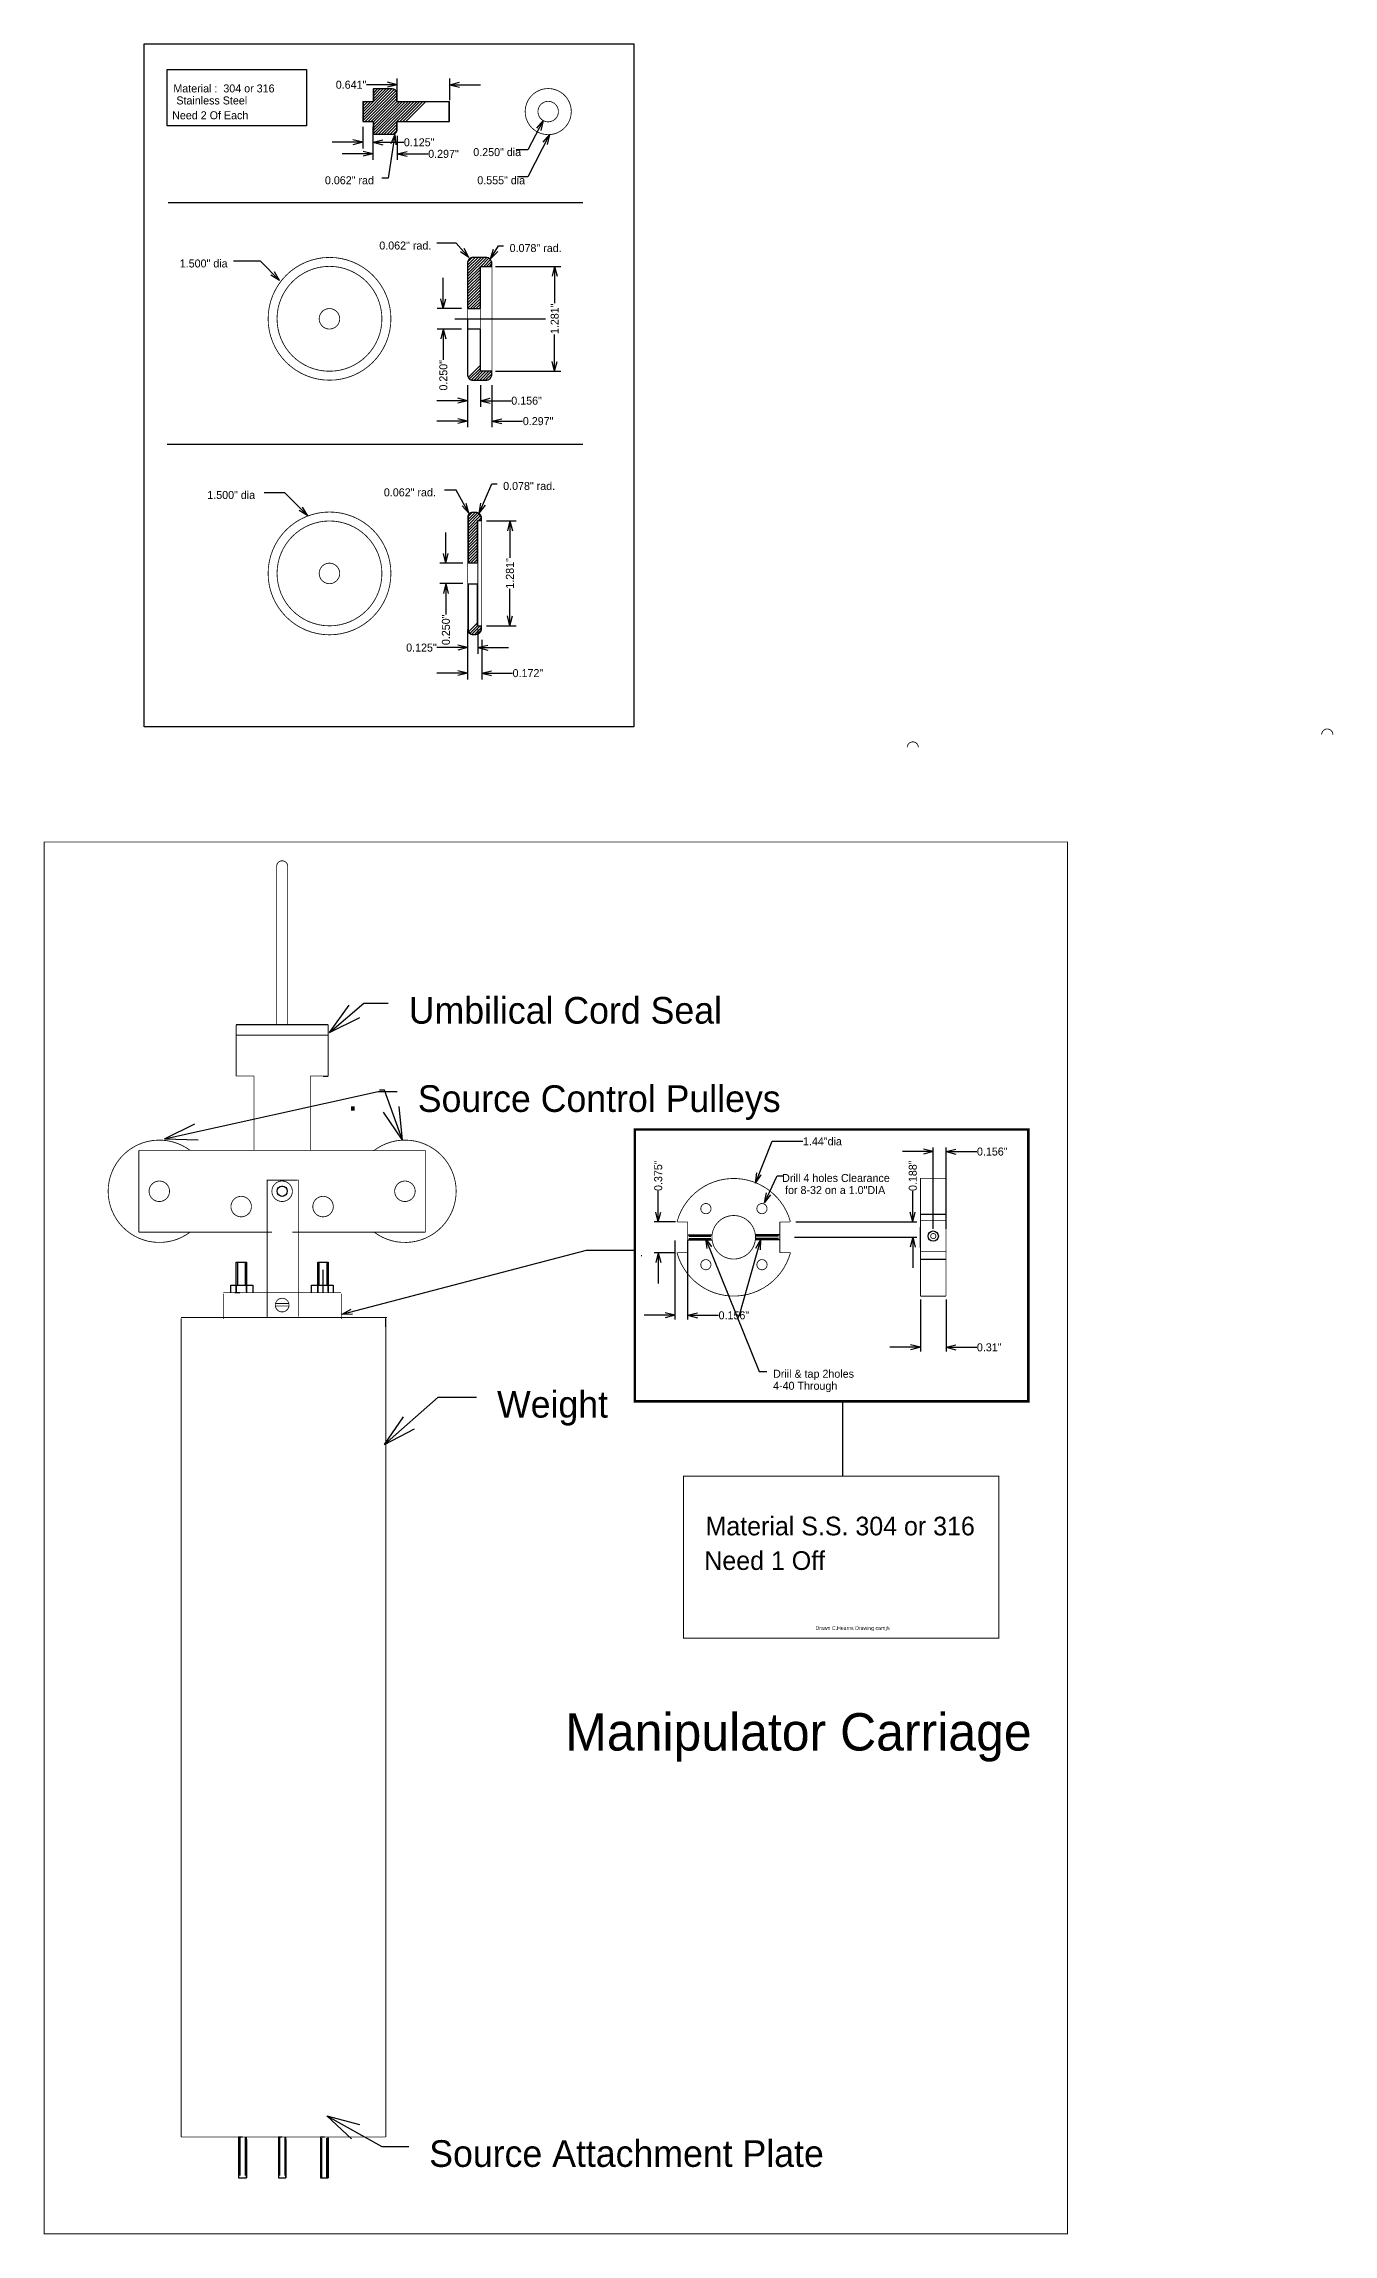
# Model space of a CAD drawing. Extents: x 6.1 to 72.1, y 39.6 to 86.4.
# Drawn here: x 32.95 to 48.7, y 58.62 to 85.38 of the extents above; entities that cross this region are included whole.
import ezdxf
from ezdxf.enums import TextEntityAlignment as Align

# ---------------------------------------------------------------- set-up
doc = ezdxf.new("R2010")
doc.units = 0
doc.linetypes.add('DOTS', pattern=[0])
doc.layers.add('LAYER01', color=7, linetype='CONTINUOUS')

# ---------------------------------------------------------------- blocks, each defined once
blk = doc.blocks.new('OPENARROW')
at = {"layer": 'LAYER01', "color": 0, "linetype": 'CONTINUOUS'}
for q in [(2, 0.5), (2, -0.5)]:
    blk.add_line((0, 0), q, dxfattribs=at)

msp = doc.modelspace()

# ---------------------------------------------------------------- linework, layer by layer
at = {"layer": 'LAYER01', "color": 0, "linetype": 'CONTINUOUS'}
for p, q in [((36.849, 84.472), (37.199, 84.823)), ((36.849, 84.508), (37.164, 84.823)), ((36.849, 84.543), (37.129, 84.823)), ((36.849, 84.437), (37.229, 84.817)), ((37.266, 84.875), (36.891, 84.875)), ((36.974, 84.703), (37.093, 84.823)), ((36.974, 84.739), (37.058, 84.823)), ((36.974, 84.774), (37.023, 84.823)), ((36.974, 84.81), (36.987, 84.823)), ((37.266, 84.685), (37.266, 84.95)), ((37.906, 84.685), (37.906, 84.95)), ((37.906, 84.875), (38.281, 84.875)), ((36.849, 84.578), (36.937, 84.667)), ((36.849, 84.614), (36.902, 84.667)), ((36.849, 84.649), (36.866, 84.667)), ((36.874, 84.427), (37.248, 84.801)), ((36.909, 84.427), (37.259, 84.777)), ((36.945, 84.427), (37.261, 84.743)), ((36.974, 84.421), (37.261, 84.707)), ((36.974, 84.385), (37.261, 84.672)), ((36.974, 84.279), (37.361, 84.667)), ((36.974, 84.315), (37.326, 84.667)), ((36.974, 84.35), (37.291, 84.667)), ((37.001, 84.271), (37.397, 84.667)), ((37.036, 84.271), (37.432, 84.667)), ((37.071, 84.271), (37.467, 84.667)), ((37.107, 84.271), (37.503, 84.667)), ((37.298, 84.427), (37.538, 84.667)), ((37.334, 84.427), (37.574, 84.667)), ((37.369, 84.427), (37.609, 84.667)), ((36.844, 84.362), (36.844, 84.097)), ((36.969, 84.362), (36.969, 84.097)), ((37.142, 84.271), (37.261, 84.389)), ((37.177, 84.271), (37.261, 84.354)), ((37.214, 84.272), (37.26, 84.318)), ((36.844, 84.172), (36.469, 84.172)), ((36.969, 84.031), (36.594, 84.031)), ((36.969, 84.252), (36.969, 83.956)), ((36.969, 84.172), (37.344, 84.172)), ((37.266, 84.252), (37.266, 83.956)), ((37.266, 84.031), (37.641, 84.031)), ((34.469, 83.438), (39.531, 83.438)), ((38.125, 82.567), (38.324, 82.766)), ((38.125, 82.602), (38.289, 82.766)), ((38.125, 82.637), (38.253, 82.766)), ((38.125, 82.673), (38.218, 82.766)), ((38.125, 82.708), (38.182, 82.765)), ((38.125, 82.531), (38.358, 82.764)), ((38.285, 82.656), (38.384, 82.755)), ((38.321, 82.656), (38.403, 82.739)), ((38.356, 82.656), (38.416, 82.717)), ((38.391, 82.656), (38.422, 82.687)), ((37.828, 82.141), (37.828, 82.516)), ((38.125, 82.496), (38.281, 82.652)), ((38.125, 82.461), (38.281, 82.617)), ((38.125, 82.425), (38.281, 82.581)), ((38.125, 82.39), (38.281, 82.546)), ((38.125, 82.355), (38.281, 82.511)), ((38.125, 82.319), (38.281, 82.475)), ((38.125, 82.284), (38.281, 82.44)), ((38.466, 82.656), (39.263, 82.656)), ((39.188, 82.656), (39.188, 82.205)), ((38.049, 82.141), (37.753, 82.141)), ((38.125, 82.248), (38.281, 82.405)), ((38.125, 82.213), (38.281, 82.369)), ((38.125, 82.178), (38.281, 82.334)), ((38.125, 82.142), (38.281, 82.299)), ((38.159, 82.141), (38.281, 82.263)), ((38.194, 82.141), (38.281, 82.228)), ((38.229, 82.141), (38.281, 82.193)), ((38.265, 82.141), (38.281, 82.157)), ((38.049, 81.891), (37.753, 81.891)), ((37.828, 81.891), (37.828, 81.516)), ((37.969, 82.016), (39.078, 82.016)), ((38.125, 82.016), (38.125, 81.891)), ((39.188, 81.375), (39.188, 81.826)), ((38.132, 81.3), (38.281, 81.45)), ((38.147, 81.281), (38.281, 81.415)), ((38.17, 81.268), (38.281, 81.379)), ((38.203, 81.266), (38.312, 81.375)), ((38.238, 81.266), (38.348, 81.375)), ((38.274, 81.266), (38.383, 81.375)), ((38.309, 81.266), (38.418, 81.375)), ((38.344, 81.266), (38.422, 81.343)), ((38.466, 81.375), (39.263, 81.375)), ((38.125, 81.206), (38.125, 80.691)), ((38.125, 81.206), (38.125, 80.941)), ((38.281, 81.206), (38.281, 80.941)), ((38.422, 81.206), (38.422, 80.691)), ((38.125, 81.016), (37.75, 81.016)), ((38.281, 81.016), (38.656, 81.016)), ((38.125, 80.766), (37.75, 80.766)), ((38.422, 80.766), (38.797, 80.766)), ((34.453, 80.484), (39.531, 80.484)), ((38.13, 79.566), (38.215, 79.651)), ((38.13, 79.531), (38.245, 79.646)), ((38.13, 79.496), (38.267, 79.633)), ((38.13, 79.46), (38.283, 79.613)), ((38.13, 79.425), (38.245, 79.54)), ((38.13, 79.39), (38.245, 79.505)), ((38.13, 79.354), (38.245, 79.469)), ((38.131, 79.602), (38.179, 79.651)), ((38.257, 79.552), (38.291, 79.586)), ((38.357, 79.547), (38.716, 79.547)), ((38.641, 79.547), (38.641, 79.095)), ((37.859, 79.031), (37.859, 79.406)), ((38.13, 79.319), (38.245, 79.434)), ((38.13, 79.284), (38.245, 79.399)), ((38.13, 79.248), (38.245, 79.363)), ((38.13, 79.213), (38.245, 79.328)), ((38.13, 79.178), (38.245, 79.293)), ((38.13, 79.142), (38.245, 79.257)), ((38.13, 79.107), (38.245, 79.222)), ((38.065, 79.031), (37.784, 79.031)), ((38.13, 79.071), (38.245, 79.186)), ((38.13, 79.036), (38.245, 79.151)), ((38.165, 79.036), (38.245, 79.116)), ((38.201, 79.036), (38.245, 79.08)), ((38.236, 79.036), (38.245, 79.045)), ((38.065, 78.781), (37.784, 78.781)), ((37.859, 78.781), (37.859, 78.406)), ((38.641, 78.266), (38.641, 78.717)), ((38.125, 78.221), (38.125, 77.925)), ((38.136, 78.193), (38.245, 78.303)), ((38.152, 78.174), (38.245, 78.267)), ((38.176, 78.162), (38.274, 78.261)), ((38.21, 78.161), (38.292, 78.243)), ((38.25, 78.221), (38.25, 77.925)), ((38.254, 78.17), (38.283, 78.199)), ((38.357, 78.266), (38.716, 78.266)), ((38.125, 78), (37.75, 78)), ((38.125, 78.096), (38.125, 77.612)), ((38.25, 78), (38.625, 78)), ((38.297, 78.096), (38.297, 77.612)), ((38.125, 77.688), (37.75, 77.688)), ((38.297, 77.688), (38.672, 77.688)), ((36.359, 72.766), (36.422, 72.766)), ((41.64, 71.46), (41.844, 71.969)), ((41.844, 71.969), (42.219, 71.969)), ((43.812, 71.844), (43.438, 71.844)), ((43.812, 70.899), (43.812, 71.894)), ((43.969, 70.899), (43.969, 71.894)), ((43.969, 71.844), (44.344, 71.844)), ((40.453, 70.984), (40.453, 71.359)), ((43.562, 70.984), (43.562, 71.359)), ((40.663, 70.984), (40.403, 70.984)), ((42.134, 70.984), (43.612, 70.984)), ((43.656, 70.797), (43.656, 70.922)), ((40.656, 70.757), (40.656, 69.794)), ((40.812, 70.757), (40.812, 69.794)), ((42.118, 70.797), (43.612, 70.797)), ((43.562, 70.797), (43.562, 70.422)), ((43.656, 70.672), (43.656, 70.797)), ((35.297, 70.495), (35.422, 70.495)), ((35.297, 70.135), (35.297, 70.495)), ((35.297, 70.213), (35.297, 70.495)), ((35.313, 70.495), (35.313, 70.213)), ((35.406, 70.495), (35.406, 70.213)), ((35.422, 70.135), (35.422, 70.495)), ((35.422, 70.495), (35.422, 70.213)), ((36.297, 70.12), (36.297, 70.495)), ((36.297, 70.135), (36.297, 70.495)), ((36.297, 70.495), (36.422, 70.495)), ((36.312, 70.213), (36.312, 70.495)), ((36.359, 70.12), (36.359, 70.401)), ((36.406, 70.495), (36.406, 70.213)), ((36.422, 70.135), (36.422, 70.495)), ((36.422, 70.495), (36.422, 70.12)), ((36.422, 70.495), (36.422, 70.12)), ((40.663, 70.609), (40.403, 70.609)), ((40.453, 70.609), (40.453, 70.234)), ((35.234, 70.12), (35.234, 70.213)), ((35.234, 70.12), (35.234, 70.213)), ((35.234, 70.213), (35.5, 70.213)), ((35.344, 70.12), (35.281, 70.12)), ((35.297, 70.213), (35.297, 70.12)), ((35.422, 70.213), (35.422, 70.12)), ((35.5, 70.213), (35.5, 70.12)), ((36.219, 70.12), (36.219, 70.213)), ((36.219, 70.12), (36.219, 70.213)), ((36.219, 70.213), (36.484, 70.213)), ((36.297, 70.213), (36.297, 70.12)), ((36.484, 70.213), (36.484, 70.12)), ((40.656, 69.844), (40.281, 69.844)), ((40.812, 69.844), (41.188, 69.844)), ((43.656, 70.038), (43.656, 69.403)), ((43.969, 70.038), (43.969, 69.403)), ((43.656, 69.453), (43.281, 69.453)), ((43.969, 69.453), (44.344, 69.453)), ((42.703, 68.797), (42.703, 67.875)), ((35.375, 59.807), (35.328, 59.807)), ((35.328, 59.807), (35.328, 59.307)), ((35.422, 59.307), (35.422, 59.807)), ((35.859, 59.807), (35.813, 59.807)), ((35.813, 59.807), (35.813, 59.307)), ((35.906, 59.307), (35.906, 59.807)), ((36.375, 59.807), (36.328, 59.807)), ((36.328, 59.807), (36.328, 59.307)), ((36.422, 59.307), (36.422, 59.807)), ((35.328, 59.307), (35.422, 59.307)), ((35.813, 59.307), (35.906, 59.307)), ((36.328, 59.307), (36.422, 59.307))]:
    msp.add_line(p, q, dxfattribs=at)
at = {"layer": 'LAYER01', "color": 0, "linetype": 'DOTS'}
for p, q in [((43.656, 71.078), (43.969, 71.078)), ((40.812, 70.828), (41.109, 70.828)), ((40.812, 70.766), (41.109, 70.766)), ((40.828, 70.812), (41.094, 70.812)), ((40.828, 70.781), (41.094, 70.781)), ((41.938, 70.828), (41.641, 70.828)), ((41.922, 70.812), (41.641, 70.812)), ((41.922, 70.781), (41.641, 70.781)), ((41.938, 70.766), (41.641, 70.766)), ((43.656, 70.531), (43.969, 70.531)), ((42.703, 68.781), (42.703, 67.875)), ((35.344, 59.807), (35.344, 59.338)), ((35.406, 59.807), (35.406, 59.338)), ((35.422, 59.338), (35.422, 59.807)), ((35.422, 59.776), (35.422, 59.307)), ((35.828, 59.807), (35.828, 59.338)), ((35.891, 59.807), (35.891, 59.338)), ((35.906, 59.338), (35.906, 59.807)), ((35.906, 59.776), (35.906, 59.307)), ((36.328, 59.792), (36.328, 59.323)), ((36.344, 59.307), (36.344, 59.792)), ((36.406, 59.307), (36.406, 59.792)), ((36.422, 59.792), (36.422, 59.307))]:
    msp.add_line(p, q, dxfattribs=at)
at = {"layer": 'LAYER01', "color": 0, "linetype": 'CONTINUOUS'}
for points in [[(34.172, 85.375), (40.156, 85.375), (40.156, 77.031), (34.172, 77.031)], [(34.453, 85.062), (36.156, 85.062), (36.156, 84.375), (34.453, 84.375)]]:
    msp.add_lwpolyline(points, close=True, dxfattribs=at)
for points in [[(37.901, 84.667), (37.266, 84.667), (37.266, 84.672), (37.261, 84.672), (37.261, 84.766, 0.414214), (37.203, 84.823), (36.974, 84.823), (36.974, 84.672), (36.969, 84.672), (36.969, 84.667), (36.849, 84.667), (36.849, 84.427), (36.969, 84.427), (36.969, 84.422), (36.974, 84.422), (36.974, 84.271), (37.203, 84.271, 0.414214), (37.261, 84.328), (37.261, 84.422), (37.266, 84.422), (37.266, 84.427), (37.901, 84.427)], [(38.281, 82.656), (38.422, 82.656), (38.422, 82.688, 0.414214), (38.344, 82.766), (38.188, 82.766, 0.414214), (38.125, 82.703), (38.125, 82.141), (38.281, 82.141)], [(38.281, 81.891), (38.125, 81.891), (38.125, 81.328, 0.414214), (38.188, 81.266), (38.344, 81.266, 0.414214), (38.422, 81.344), (38.422, 81.375), (38.281, 81.375)], [(38.245, 79.547), (38.25, 79.547), (38.25, 79.552), (38.292, 79.552), (38.292, 79.578, 0.414214), (38.219, 79.651), (38.188, 79.651, 0.414214), (38.13, 79.594), (38.13, 79.036), (38.245, 79.036)], [(38.245, 78.776), (38.13, 78.776), (38.13, 78.219, 0.414214), (38.188, 78.161), (38.219, 78.161, 0.414214), (38.292, 78.234), (38.292, 78.261), (38.25, 78.261), (38.25, 78.266), (38.245, 78.266)]]:
    msp.add_lwpolyline(points, format="xyb", close=True, dxfattribs=at)
at = {"layer": 'LAYER01', "color": 0, "linetype": 'CONTINUOUS', "const_width": 0.01}
for points in [[(36.969, 84.828), (36.969, 84.672)], [(37.203, 84.828), (36.969, 84.828)], [(36.844, 84.672), (36.844, 84.422)], [(36.969, 84.672), (36.844, 84.672)], [(37.266, 84.672), (37.266, 84.766)], [(37.906, 84.672), (37.266, 84.672)], [(37.906, 84.422), (37.906, 84.672)], [(36.844, 84.422), (36.969, 84.422)], [(36.969, 84.266), (36.969, 84.422)], [(37.266, 84.328), (37.266, 84.422)], [(37.266, 84.422), (37.906, 84.422)], [(36.969, 84.266), (37.203, 84.266)], [(38.125, 82.703), (38.125, 81.328)], [(38.188, 82.766), (38.344, 82.766)], [(38.422, 81.344), (38.422, 82.688)], [(38.281, 82.656), (38.281, 81.375)], [(38.422, 82.656), (38.281, 82.656)], [(38.125, 82.141), (38.281, 82.141)], [(38.125, 81.891), (38.281, 81.891)], [(38.422, 81.375), (38.281, 81.375)], [(38.188, 81.266), (38.344, 81.266)], [(38.125, 79.594), (38.125, 78.375)], [(38.125, 79.594), (38.125, 78.219)], [(38.188, 79.656), (38.219, 79.656)], [(38.297, 79.547), (38.25, 79.547)], [(38.25, 79.547), (38.25, 78.266)], [(38.297, 79.578), (38.297, 79.547)], [(38.297, 79.547), (38.297, 78.234)], [(38.125, 79.031), (38.25, 79.031)], [(38.125, 78.781), (38.25, 78.781)], [(38.188, 78.156), (38.219, 78.156)], [(38.25, 78.266), (38.297, 78.266)], [(35.792, 73.391), (35.792, 75.328)], [(35.927, 75.328), (35.927, 73.391)], [(35.297, 73.396), (35.797, 73.396)], [(35.297, 73.396), (36.422, 73.396)], [(35.297, 73.391), (35.297, 73.266)], [(36.422, 73.391), (35.297, 73.391)], [(36.422, 73.266), (36.422, 73.391)], [(35.297, 72.766), (35.297, 73.266)], [(35.297, 73.266), (36.422, 73.266)], [(36.422, 72.766), (36.422, 73.266)], [(35.297, 72.766), (35.516, 72.766)], [(35.516, 72.766), (35.516, 71.859)], [(36.203, 72.766), (36.422, 72.766)], [(36.203, 72.766), (36.203, 71.859)], [(34.109, 71.859), (34.109, 70.859)], [(34.109, 71.859), (37.609, 71.859)], [(37.609, 71.859), (37.609, 70.859)], [(35.859, 71.495), (35.672, 71.495)], [(35.677, 71.5), (35.677, 69.812)], [(36.047, 71.495), (35.766, 71.495)], [(36.057, 69.828), (36.057, 71.5)], [(43.969, 71.516), (43.656, 71.516)], [(43.656, 71.516), (43.656, 70.078)], [(43.969, 70.078), (43.969, 71.516)], [(40.812, 70.984), (40.688, 70.984)], [(40.812, 70.984), (40.812, 70.609)], [(41.938, 70.984), (42.062, 70.984)], [(41.938, 70.984), (41.938, 70.609)], [(43.656, 71), (43.969, 71)], [(35.734, 70.859), (34.109, 70.859)], [(37.609, 70.859), (35.984, 70.859)], [(40.812, 70.609), (40.688, 70.609)], [(41.938, 70.609), (42.062, 70.609)], [(43.969, 70.625), (43.656, 70.625)], [(35.859, 70.12), (35.141, 70.12)], [(35.146, 70.109), (35.146, 69.797)], [(36.484, 70.12), (35.234, 70.12)], [(35.859, 70.12), (36.578, 70.12)], [(36.583, 70.109), (36.583, 69.797)], [(35.781, 69.989), (35.828, 69.989)], [(35.781, 69.958), (35.828, 69.958)], [(35.797, 69.989), (35.938, 69.989)], [(35.797, 69.958), (35.938, 69.958)], [(43.656, 70.078), (43.969, 70.078)], [(34.625, 69.817), (37.141, 69.817)], [(34.625, 69.807), (34.625, 64.432)], [(34.625, 59.807), (34.625, 69.745)], [(37.12, 69.703), (37.12, 69.812)], [(37.125, 69.807), (37.125, 64.853)], [(37.125, 69.807), (37.125, 59.807)], [(37.125, 59.807), (34.625, 59.807)]]:
    msp.add_lwpolyline(points, dxfattribs=at)
for points in [[(37.266, 84.766, 0.414214), (37.203, 84.828, 0.414214)], [(39.391, 84.547, 1), (38.828, 84.547, 1), (39.391, 84.547, 1)], [(39.234, 84.547, 1), (38.984, 84.547, 1), (39.234, 84.547, 1)], [(37.203, 84.266, 0.414214), (37.266, 84.328, 0.414214)], [(37.188, 82.016, 1), (35.688, 82.016, 1), (37.188, 82.016, 1)], [(38.188, 82.766, 0.414214), (38.125, 82.703, 0.414214)], [(38.422, 82.688, 0.414214), (38.344, 82.766, 0.414214)], [(37.078, 82.016, 1), (35.797, 82.016, 1), (37.078, 82.016, 1)], [(36.562, 82.016, 1), (36.312, 82.016, 1), (36.562, 82.016, 1)], [(38.344, 81.266, 0.414214), (38.422, 81.344, 0.414214)], [(38.125, 81.328, 0.414214), (38.188, 81.266, 0.414214)], [(37.188, 78.906, 1), (35.688, 78.906, 1), (37.188, 78.906, 1)], [(37.078, 78.906, 1), (35.797, 78.906, 1), (37.078, 78.906, 1)], [(38.188, 79.656, 0.414214), (38.125, 79.594, 0.414214)], [(38.297, 79.578, 0.414214), (38.219, 79.656, 0.414214)], [(36.562, 78.906, 1), (36.312, 78.906, 1), (36.562, 78.906, 1)], [(38.125, 78.219, 0.414214), (38.188, 78.156, 0.414214)], [(38.219, 78.156, 0.414214), (38.297, 78.234, 0.414214)], [(43.63, 76.781, 1), (43.495, 76.781, 1)], [(48.693, 76.938, 1), (48.557, 76.938, 1)], [(35.927, 75.328, 1), (35.792, 75.328, 1)], [(34.734, 71.859, 2), (34.734, 70.859, 2)], [(36.984, 70.859, 2.024873), (36.975, 71.852, 2.024873)], [(34.484, 71.359, 1), (34.234, 71.359, 1), (34.484, 71.359, 1)], [(35.984, 71.359, 1), (35.734, 71.359, 1), (35.984, 71.359, 1)], [(37.484, 71.359, 1), (37.234, 71.359, 1), (37.484, 71.359, 1)], [(42.068, 70.986, 0.763796), (40.682, 70.986, 0.763796)], [(35.484, 71.172, 1), (35.234, 71.172, 1), (35.484, 71.172, 1)], [(35.922, 71.359, 1), (35.797, 71.359, 1), (35.922, 71.359, 1)], [(36.484, 71.172, 1), (36.234, 71.172, 1), (36.484, 71.172, 1)], [(41.098, 71.147, 1), (40.973, 71.147, 1), (41.098, 71.147, 1)], [(41.782, 71.147, 1), (41.658, 71.147, 1), (41.782, 71.147, 1)], [(41.641, 70.797, 1), (41.109, 70.797, 1), (41.641, 70.797, 1)], [(43.844, 70.812, 1), (43.781, 70.812, 1), (43.844, 70.812, 1)], [(40.682, 70.608, 0.766035), (42.069, 70.612, 0.766035)], [(41.097, 70.462, 1), (40.973, 70.462, 1), (41.097, 70.462, 1)], [(41.783, 70.462, 1), (41.658, 70.462, 1), (41.783, 70.462, 1)], [(35.943, 69.969, 1), (35.776, 69.969, 1), (35.943, 69.969, 1)]]:
    msp.add_lwpolyline(points, format="xyb", dxfattribs=at)
at = {"layer": 'LAYER01', "color": 0, "linetype": 'CONTINUOUS'}
for points in [[(39.047, 84.438), (38.859, 84.078), (38.719, 84.078)], [(37.234, 84.266), (37.156, 83.734), (37.078, 83.734)], [(39.125, 84.266), (38.859, 83.75), (38.734, 83.75)], [(35.828, 82.484), (35.594, 82.719), (35.266, 82.719)], [(38.141, 82.766), (37.984, 82.938), (37.75, 82.938)], [(38.406, 82.75), (38.5, 82.906), (38.562, 82.906)], [(38.266, 79.641), (38.422, 80), (38.484, 80)], [(36.172, 79.609), (35.891, 79.891), (35.641, 79.891)], [(38.141, 79.641), (37.984, 79.922), (37.844, 79.922)], [(36.438, 73.297), (36.859, 73.656), (37.156, 73.656)], [(34.422, 72), (37.031, 72.578), (37.266, 72.578)], [(37.328, 71.984), (37.109, 72.594), (37.047, 72.594)], [(41.75, 71.219), (41.906, 71.547), (41.984, 71.547)], [(41.031, 70.781), (41.688, 69.156), (41.781, 69.156)], [(41.703, 70.766), (41.438, 69.828), (41.438, 69.828)], [(37.109, 68.266), (37.766, 68.844), (38.234, 68.844)], [(36.406, 60.067), (37.078, 59.692), (37.406, 59.692)]]:
    msp.add_lwpolyline(points, dxfattribs=at)
for points, const_width in [([(32.953, 75.625), (45.453, 75.625), (45.453, 58.625), (32.953, 58.625)], 0.01), ([(40.167, 72.114), (44.974, 72.114), (44.974, 68.792), (40.167, 68.792)], 0.031), ([(40.761, 67.88), (44.614, 67.88), (44.614, 65.901), (40.761, 65.901)], 0.01)]:
    msp.add_lwpolyline(points, close=True, dxfattribs=dict(at, const_width=const_width))
at = {"layer": 'LAYER01', "color": 0, "linetype": 'DOTS'}
msp.add_lwpolyline([(36.594, 69.859), (39.578, 70.641), (40.156, 70.641)], dxfattribs=at)
at = {"layer": 'LAYER01', "color": 0, "linetype": 'CONTINUOUS'}
msp.add_circle((35.859, 71.359), 0.0625, dxfattribs=at)
msp.add_circle((35.859, 71.359), 0.0625, dxfattribs=at)
at = {"layer": 'LAYER01', "color": 0, "linetype": 'DOTS'}
msp.add_circle((43.812, 70.812), 0.0625, dxfattribs=at)

# ---------------------------------------------------------------- block references
at = {"layer": 'LAYER01', "color": 0}
for p, xscale, yscale, rotation in [((37.266, 84.875), 0.06, 0.06, 180), ((39.047, 84.438), 0.06, 0.06, 242.44718842328), ((39.125, 84.266), 0.06, 0.06, 242.74467162506), ((36.844, 84.172), 0.06, 0.06, 180), ((36.969, 84.031), 0.06, 0.06, 180), ((37.234, 84.266), 0.06, 0.06, 261.63411387597), ((38.141, 82.766), 0.06, 0.06, 132.2736890061), ((38.406, 82.75), 0.06, 0.06, 59.036243467929), ((35.828, 82.484), 0.06, 0.06, 135), ((39.188, 82.656), 0.06, 0.06, 270), ((37.828, 82.141), 0.06, 0.06, 90), ((37.828, 81.891), 0.06, 0.06, 270), ((39.188, 81.375), 0.06, 0.06, 90), ((38.125, 81.016), 0.06, 0.06, 180), ((38.125, 80.766), 0.06, 0.06, 180), ((38.141, 79.641), 0.06, 0.06, 119.05460409908), ((38.266, 79.641), 0.06, 0.06, 66.501434324048), ((36.172, 79.609), 0.06, 0.06, 135), ((38.641, 79.547), 0.06, 0.06, 270), ((37.859, 79.031), 0.06, 0.06, 90), ((37.859, 78.781), 0.06, 0.06, 270), ((38.641, 78.266), 0.06, 0.06, 90), ((38.125, 78), 0.06, 0.06, 180), ((38.125, 77.688), 0.06, 0.06, 180), ((36.438, 73.297), 0.2, 0.2, 40.426078740099), ((37.328, 71.984), 0.2, 0.2, 109.74683660543), ((34.422, 72), 0.2, 0.2, 12.492475577361), ((43.812, 71.844), 0.06, 0.06, 180), ((41.64, 71.46), 0.06, 0.06, 68.198590513648), ((41.75, 71.219), 0.06, 0.06, 64.53665493812899), ((40.453, 70.984), 0.06, 0.06, 90), ((43.562, 70.984), 0.06, 0.06, 90), ((41.031, 70.781), 0.06, 0.06, 291.99112991718), ((41.703, 70.766), 0.06, 0.06, 254.1808060525), ((43.562, 70.797), 0.06, 0.06, 270), ((40.453, 70.609), 0.06, 0.06, 270), ((36.594, 69.859), 0.06, 0.06, 14.669709075474), ((40.656, 69.844), 0.06, 0.06, 180), ((43.656, 69.453), 0.06, 0.06, 180), ((37.109, 68.266), 0.2, 0.2, 41.37851529588301), ((36.406, 60.067), 0.2, 0.2, 330.83238662042)]:
    msp.add_blockref('OPENARROW', p, dxfattribs=dict(at, xscale=xscale, yscale=yscale, rotation=rotation))
at = {"layer": 'LAYER01', "color": 0, "xscale": 0.06, "yscale": 0.06}
for p in [(37.906, 84.875), (36.969, 84.172), (37.266, 84.031), (38.281, 81.016), (38.422, 80.766), (38.25, 78), (38.297, 77.688), (43.969, 71.844), (40.812, 69.844), (43.969, 69.453)]:
    msp.add_blockref('OPENARROW', p, dxfattribs=at)

# ---------------------------------------------------------------- texts
at = {"layer": 'LAYER01', "color": 0}
for s, height, p in [('Material :  304 or 316', 0.09775, (34.531, 84.879)), ('Need 2 Of Each', 0.09775, (34.516, 84.551)), (' Stainless Steel', 0.09775, (34.531, 84.732)), ('0.250" dia', 0.0977, (38.194, 84.101)), ('0.062" rad', 0.0977, (36.382, 83.757)), ('0.555" dia', 0.0977, (38.243, 83.757)), ('0.062" rad.', 0.09775, (37.046, 82.96)), ('1.500" dia', 0.0977, (34.609, 82.741)), ('0.078" rad.', 0.09775, (38.638, 82.929)), ('0.078" rad.', 0.09775, (38.559, 80.023)), ('1.500" dia', 0.0977, (34.945, 79.913)), ('0.062" rad.', 0.09775, (37.102, 79.945)), ('Umbilical Cord Seal', 0.32583, (37.406, 73.732)), ('Source Control Pulleys', 0.32583, (37.516, 72.654)), ('.', 0.326, (36.662, 72.67)), ('Drill 4 holes Clearance', 0.09775, (41.966, 71.57)), (' for 8-32 on a 1.0"DIA', 0.09775, (41.966, 71.423)), ('.', 0.0977, (40.231, 70.663)), ('4-40 Through', 0.09775, (41.856, 69.032)), ('Driil & tap 2holes', 0.09775, (41.856, 69.179)), ('Weight', 0.3258, (38.484, 68.92)), ('Material S.S. 304 or 316', 0.22808, (41.031, 67.384)), ('Need 1 Off', 0.2281, (41.016, 66.962)), ('Drawn C.Hearns Drawing carrijh', 0.04562, (42.375, 66.046)), ('Manipulator Carriage', 0.45616, (39.318, 64.984)), ('Source Attachment Plate', 0.32583, (37.656, 59.768))]:
    msp.add_text(s, height=height, dxfattribs=at).set_placement(p, align=Align.TOP_LEFT)
for s, p in [('0.641"', (36.701, 84.875)), ('0.125"', (37.533, 84.172)), ('0.297"', (37.83, 84.031)), ('0.156"', (38.845, 81.016)), ('0.297"', (38.986, 80.766)), ('0.125"', (37.561, 78)), ('0.172"', (38.861, 77.688)), ('1.44"dia', (42.459, 71.969)), ('0.156"', (44.533, 71.844)), ('0.156"', (41.377, 69.844)), ('0.31"', (44.496, 69.453))]:
    msp.add_text(s, height=0.0977, dxfattribs=at).set_placement(p, align=Align.MIDDLE_CENTER)
for s, p in [('1.281"', (39.188, 82.016)), ('0.250"', (37.828, 81.326)), ('1.281"', (38.641, 78.906)), ('0.250"', (37.859, 78.217)), ('0.375"', (40.453, 71.549)), ('0.188"', (43.562, 71.549))]:
    msp.add_text(s, height=0.0977, rotation=90, dxfattribs=at).set_placement(p, align=Align.MIDDLE_CENTER)

doc.saveas('drawing.dxf')
